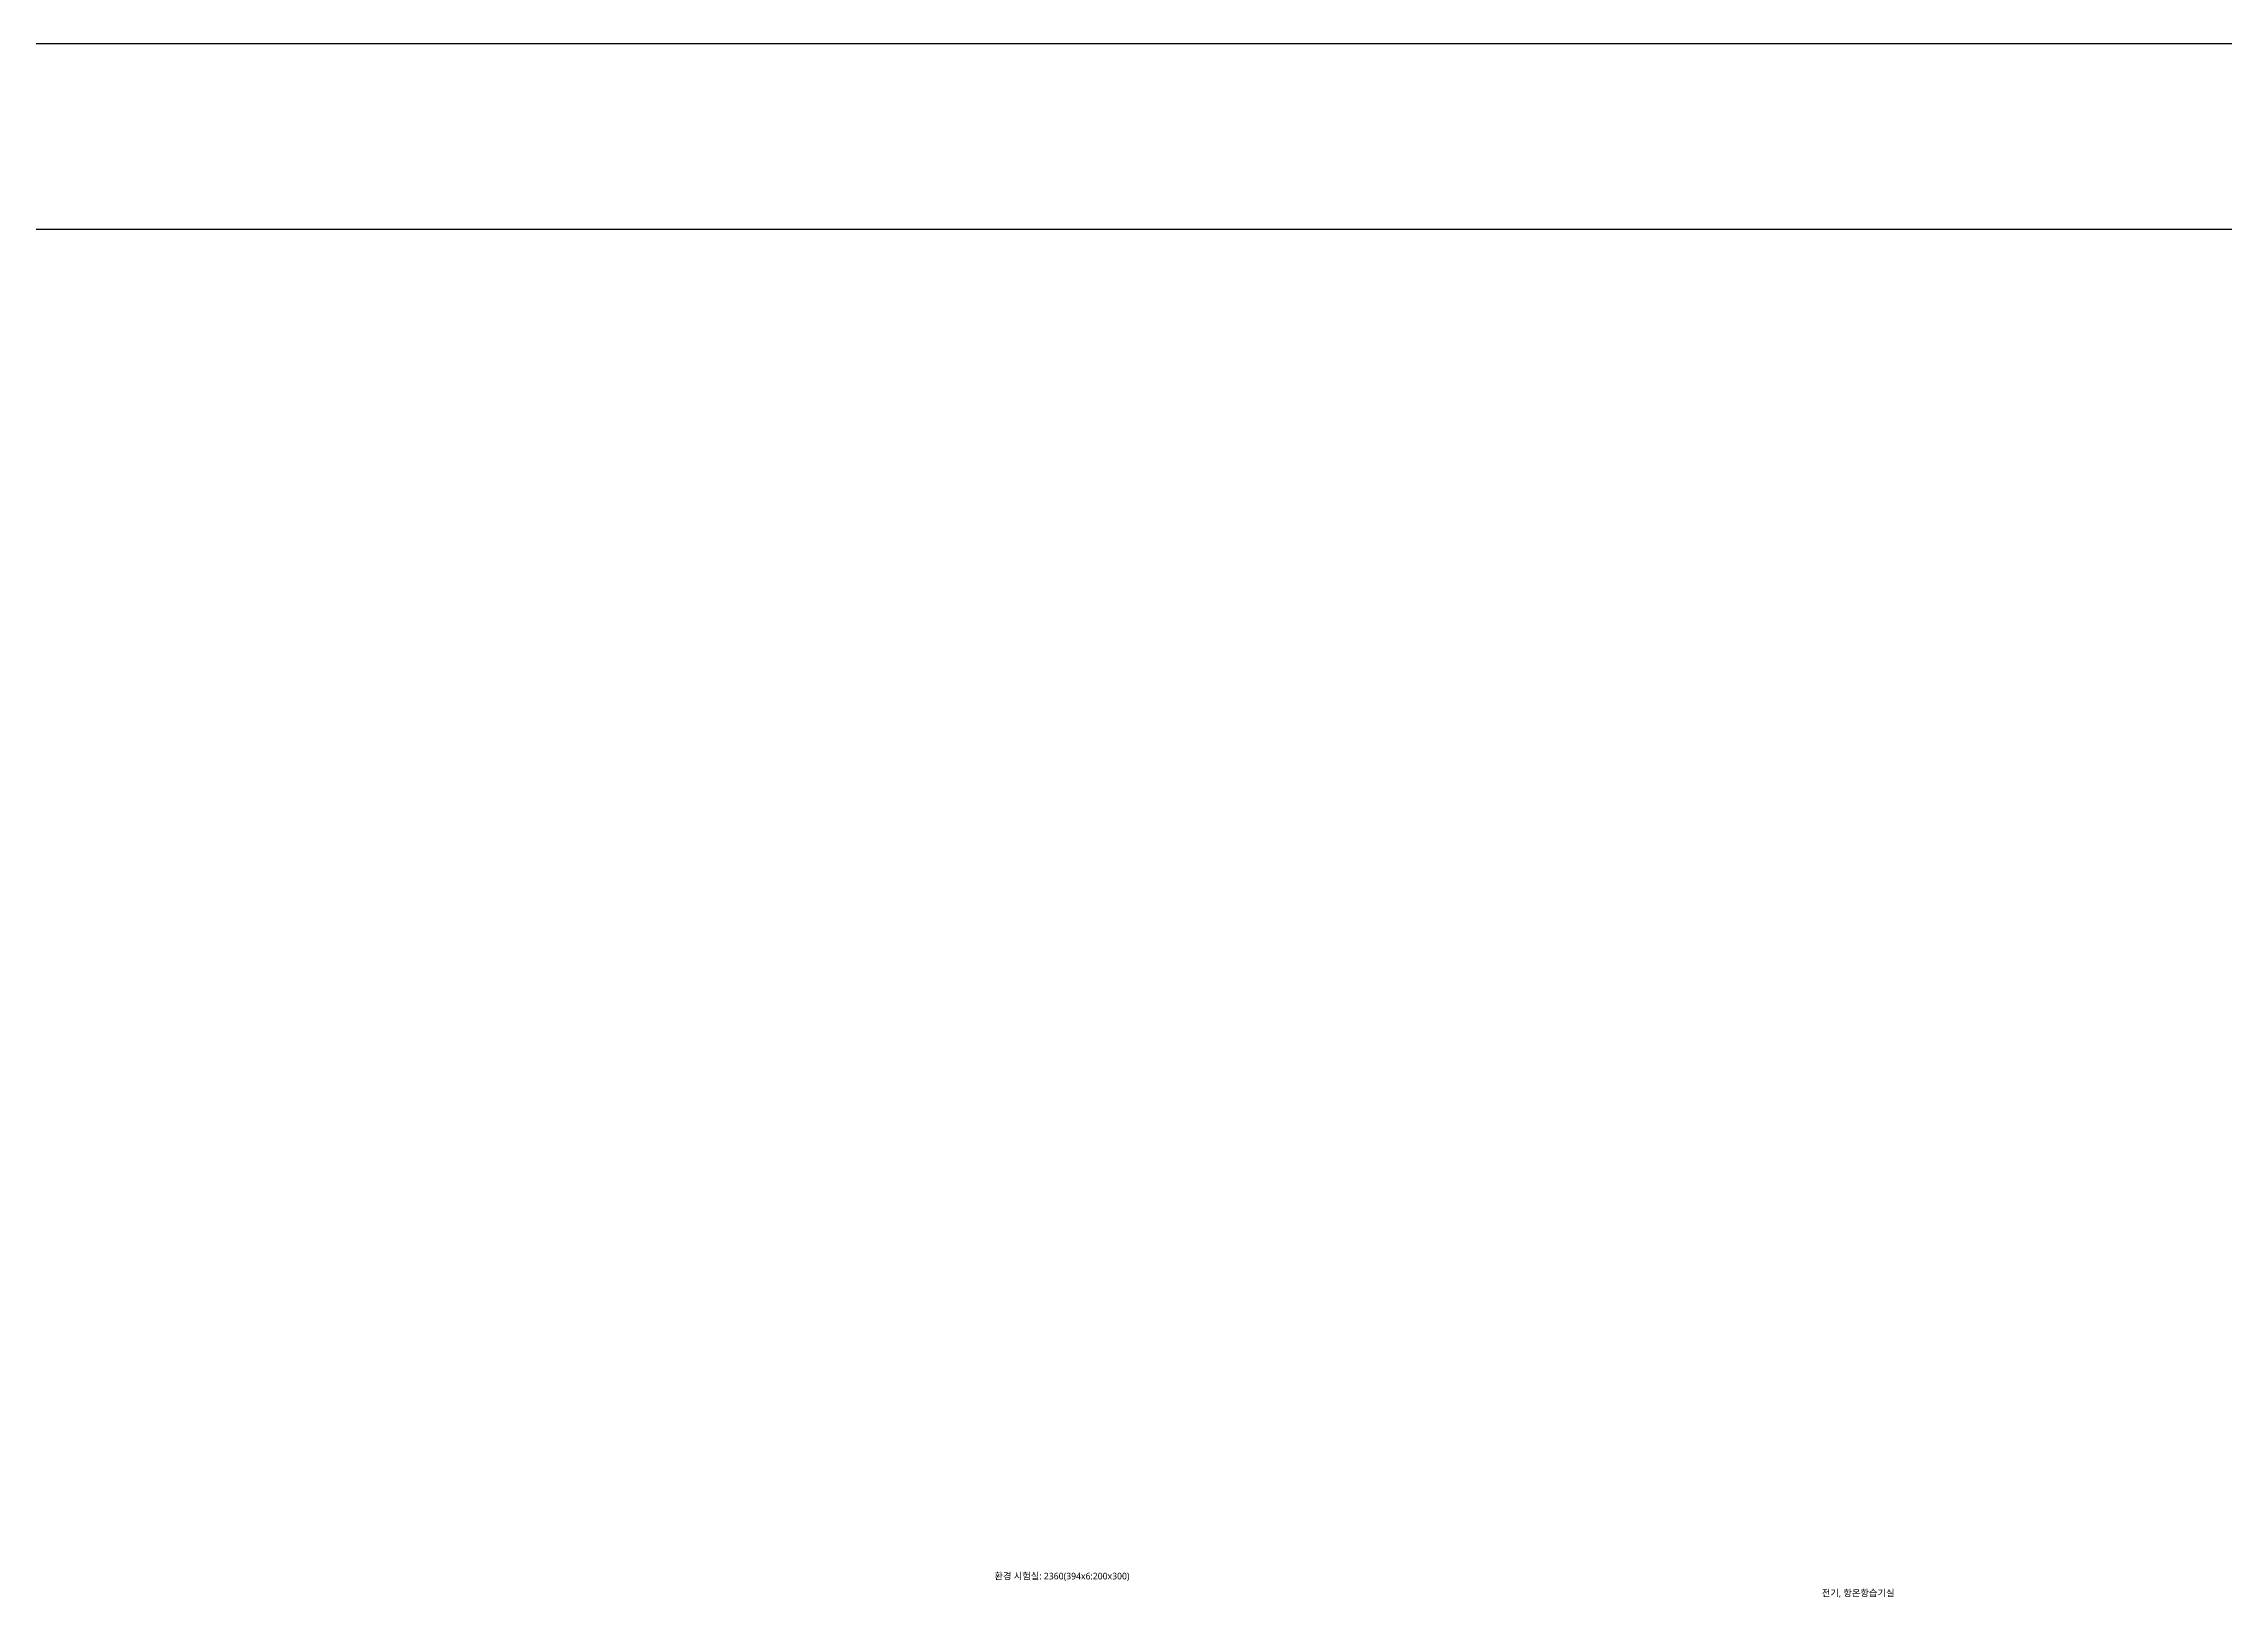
# Model space of a CAD drawing. Header units: millimetres. Extents: x 61566 to 667441, y 0 to 118800.
# Drawn here: x 378534 to 427951, y 83440 to 118800 of the extents above; entities that cross this region are included whole.
import ezdxf
from ezdxf.enums import TextEntityAlignment as Align

# ---------------------------------------------------------------- set-up
doc = ezdxf.new("R2010")
doc.units = ezdxf.units.MM
doc.header["$LTSCALE"] = 200
doc.layers.get('DEFPOINTS').update_dxf_attribs({"color": 137})
doc.layers.add('WALL-D', color=3, linetype='Continuous')
doc.styles.add('SUNJIN', font='malgun.ttf')

# ---------------------------------------------------------------- blocks, each defined once
blk = doc.blocks.new('sheet-line')
at = {"layer": 'DEFPOINTS'}
blk.add_lwpolyline([(168200, -356400), (0, -356400), (0, -237600), (168200, -237600)], close=True, dxfattribs=at)

msp = doc.modelspace()

# ---------------------------------------------------------------- linework, layer by layer
at = {"layer": 'DEFPOINTS'}
msp.add_lwpolyline([(345700, 114600), (483100, 114600), (483100, 4200), (345700, 4200)], close=True, dxfattribs=at)
msp.add_lwpolyline([(345700, 114600), (483100, 114600), (483100, 4200), (345700, 4200)], close=True, dxfattribs=at)

# ---------------------------------------------------------------- block references
at = {"layer": 'WALL-D'}
msp.add_blockref('sheet-line', (336400, 356400), dxfattribs=at)
msp.add_blockref('sheet-line', (336400, 356400), dxfattribs=at)

# ---------------------------------------------------------------- texts
at = {"layer": 'DEFPOINTS', "style": 'SUNJIN'}
for s, p in [('환경 시험실: 2360(394x6:200x300)', (400080, 84080.4)), ('전기, 항온항습기실', (418828.3, 83697.4))]:
    msp.add_text(s, height=150, dxfattribs=at).set_placement(p, align=Align.MIDDLE_LEFT)

doc.saveas('drawing.dxf')
